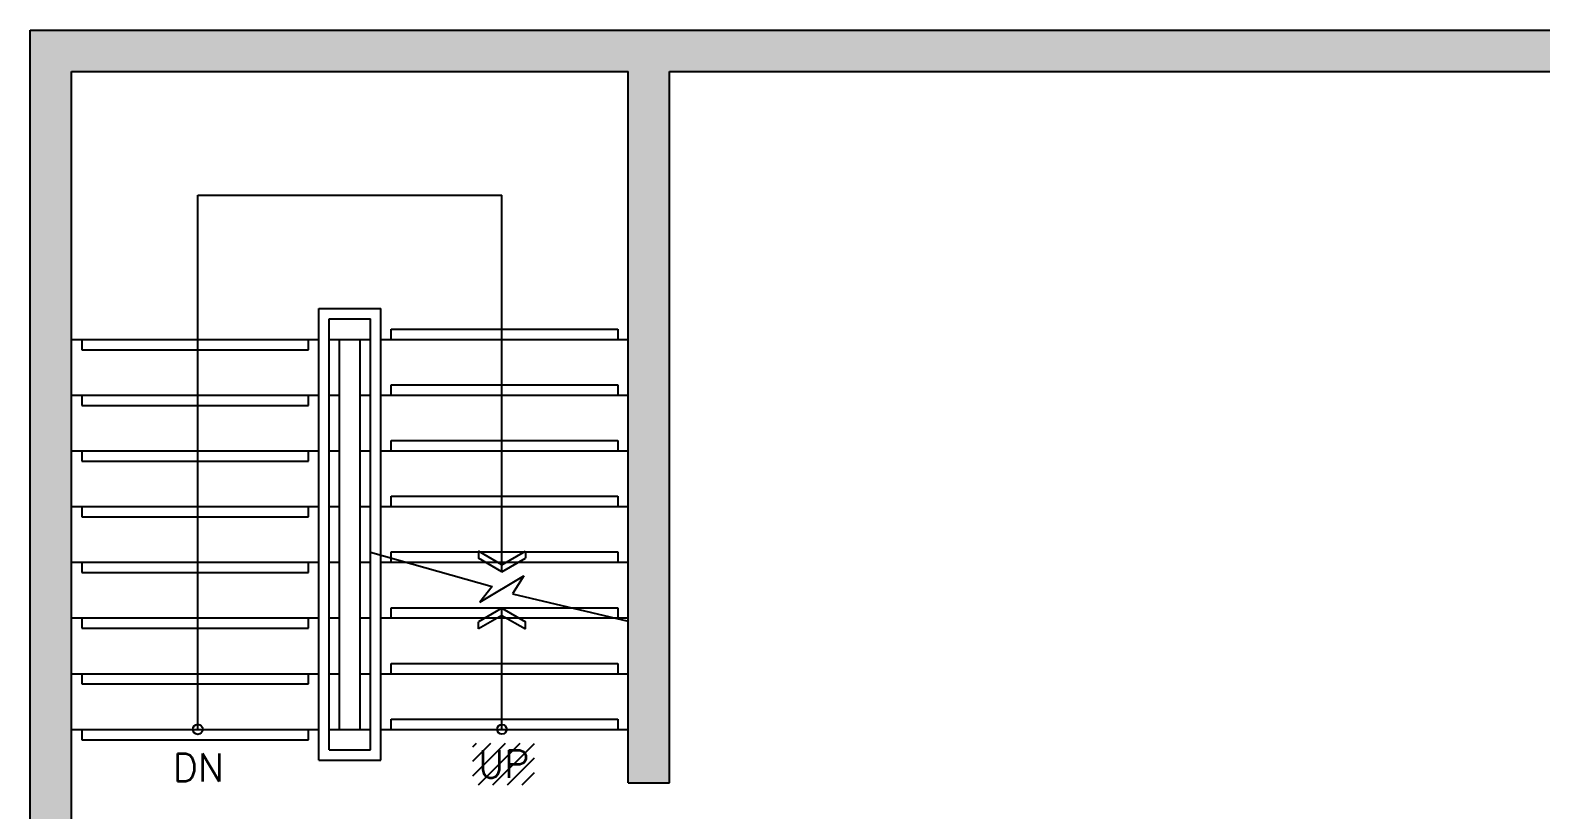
# Model space of a CAD drawing. Header units: metres. Extents: x 11578468 to 47831421, y -58341524 to -14256839.
# Drawn here: x 23742704 to 23750029, y -29033231 to -29029451 of the extents above; entities that cross this region are included whole.
import ezdxf
from ezdxf.enums import TextEntityAlignment as Align

# ---------------------------------------------------------------- set-up
doc = ezdxf.new("R2010")
doc.units = ezdxf.units.M
doc.header["$LTSCALE"] = 50
doc.header["$MEASUREMENT"] = 0
doc.layers.add('CO-DOOR', color=8, linetype='CONTINUOUS')
doc.layers.add('wall', color=3, linetype='CONTINUOUS')
doc.styles.add('ROMANS', font='romans')

# ---------------------------------------------------------------- blocks, each defined once
blk = doc.blocks.new('슬하_전기')
at = {"layer": 'CO-DOOR'}
h = blk.add_hatch(color=256, dxfattribs=at)
h.dxf.hatch_style = 1
h.paths.add_polyline_path([(11573349.8, -14326146.7), (11557549.8, -14326146.7), (11557549.8, -14341751.7), (11557749.8, -14341751.7), (11557749.8, -14341136.7), (11557909.8, -14341136.7), (11557909.8, -14340351.7), (11557749.8, -14340351.7), (11557749.8, -14330996.7), (11560649.8, -14330996.7), (11560649.8, -14330796.7), (11557749.8, -14330796.7), (11557749.8, -14326346.7), (11560449.8, -14326346.7), (11560449.8, -14329796.7), (11560649.8, -14329796.7), (11560649.8, -14326346.7), (11565749.8, -14326346.7), (11565749.8, -14329396.7), (11565949.8, -14329396.7), (11565949.8, -14326346.7), (11569149.8, -14326346.7), (11569149.8, -14329396.7), (11569349.8, -14329396.7), (11569349.8, -14328646.7), (11569949.8, -14328646.7), (11569949.8, -14328557.2), (11569939.8, -14328557.2), (11569939.8, -14328517.2), (11569949.8, -14328446.7), (11569349.8, -14328446.7), (11569349.8, -14326346.7), (11571549.8, -14326346.7), (11571549.8, -14328446.7), (11570949.8, -14328446.7), (11570949.8, -14328517.2), (11570959.8, -14328517.2), (11570959.8, -14328571.7), (11570949.8, -14328571.7), (11570949.8, -14328646.7), (11571749.8, -14328646.7), (11571749.8, -14328151.7), (11574897.8, -14328151.7), (11574897.8, -14327746.7), (11571749.8, -14327746.7), (11571749.8, -14326346.7), (11573349.8, -14326346.7)])
h.paths.add_polyline_path([(11565549.8, -14330996.7), (11570049.8, -14330996.7), (11570049.8, -14330796.7), (11564799.8, -14330796.7), (11564799.8, -14330821.7), (11564799.8, -14330971.7), (11564799.8, -14330996.7), (11564799.8, -14331246.7), (11565549.8, -14331246.7)], flags=17)
h.paths.add_polyline_path([(11571829.8, -14330796.7), (11571549.8, -14330796.7), (11571049.8, -14330796.7), (11571049.8, -14330996.7), (11571049.8, -14331306.7), (11571829.8, -14331306.7)], flags=17)
h.paths.add_polyline_path([(11578227.8, -14326146.7), (11577349.8, -14326146.7), (11577349.8, -14326346.7), (11577349.8, -14326946.7), (11578027.8, -14326946.7), (11578027.8, -14327746.7), (11577547.8, -14327746.7), (11577547.8, -14328046.7), (11578027.8, -14328046.7), (11578027.8, -14328046.7), (11578227.8, -14328046.7)])
h.paths.add_polyline_path([(11578227.8, -14328896.7), (11578077.8, -14328896.7), (11578027.8, -14328896.7), (11578027.8, -14329646.7), (11578227.8, -14329646.7)])
h.paths.add_polyline_path([(11578227.8, -14330196.7), (11578077.8, -14330196.7), (11578027.8, -14330196.7), (11578027.8, -14330355.7), (11577465.8, -14330355.7), (11577465.8, -14331196.7), (11578027.8, -14331196.7), (11578027.8, -14331296.7), (11578227.8, -14331296.7)])
h.paths.add_polyline_path([(11578227.8, -14332526.7), (11578077.8, -14332526.7), (11578027.8, -14332526.7), (11578027.8, -14333091.7), (11578227.8, -14333091.7)])
h.paths.add_polyline_path([(11577949.8, -14337701.7), (11577349.8, -14337701.7), (11577349.8, -14338401.7), (11577949.8, -14338401.7)])
h.paths.add_polyline_path([(11572906.8, -14340321.7), (11572426.8, -14340321.7), (11572426.8, -14341101.7), (11572906.8, -14341101.7)], flags=17)
h.paths.add_polyline_path([(11565399.8, -14340036.7), (11564914.8, -14340036.7), (11564914.8, -14340811.7), (11565399.8, -14340811.7)], flags=17)
h = blk.add_hatch(dxfattribs=at)
h.set_pattern_fill('_USER', color=256, scale=50, angle=45, pattern_type=0)
h.set_pattern_definition([(45, (35200, -25360), (-35.35533906, 35.35533906), [])])
h.paths.add_polyline_path([(11563603.8, -14330996.7), (11563498.8, -14330996.7), (11563498.8, -14333601.7), (11563398.8, -14333601.7), (11563398.8, -14333706.7), (11563498.8, -14333706.7), (11563603.8, -14333706.7)])
h.paths.add_polyline_path([(11559696, -14329805.8), (11559995, -14329805.8), (11559995, -14329603.3), (11559696, -14329603.3)])
h.paths.add_polyline_path([(11567716.8, -14333601.7), (11567616.8, -14333601.7), (11567616.8, -14333706.7), (11567716.8, -14333706.7), (11567821.8, -14333706.7), (11567821.8, -14331376.7), (11567807.3, -14331376.7, -1), (11567732.3, -14331376.7)], flags=17)
for p, q in [((11557549.8, -14341751.7), (11557549.8, -14326146.7)), ((11557549.8, -14326146.7), (11573349.8, -14326146.7)), ((11557749.8, -14330796.7), (11557749.8, -14326346.7)), ((11557749.8, -14326346.7), (11560449.8, -14326346.7)), ((11560449.8, -14329796.7), (11560449.8, -14326346.7)), ((11560649.8, -14326346.7), (11565749.8, -14326346.7)), ((11560649.8, -14329796.7), (11560649.8, -14326346.7)), ((11558362.3, -14329536.7), (11558362.3, -14326946.7)), ((11558362.3, -14327646.7), (11558362.3, -14326946.7)), ((11558362.3, -14326946.7), (11559837.3, -14326946.7)), ((11559837.3, -14328773.3), (11559837.3, -14326946.7)), ((11558949.8, -14329686.7), (11558949.8, -14327496.7)), ((11558949.8, -14327496.7), (11559249.8, -14327496.7)), ((11559249.8, -14329686.7), (11559249.8, -14327496.7)), ((11558999.8, -14329636.7), (11558999.8, -14327546.7)), ((11558999.8, -14327546.7), (11559199.8, -14327546.7)), ((11559199.8, -14329636.7), (11559199.8, -14327546.7)), ((11557749.8, -14327646.7), (11558949.8, -14327646.7)), ((11557799.8, -14327646.7), (11557799.8, -14327696.7)), ((11558899.8, -14327696.7), (11558899.8, -14327646.7)), ((11558999.8, -14327646.7), (11559199.8, -14327646.7)), ((11559049.8, -14329536.7), (11559049.8, -14327646.7)), ((11559149.8, -14329536.7), (11559149.8, -14327646.7)), ((11559249.8, -14327646.7), (11560449.8, -14327646.7)), ((11559299.8, -14327596.7), (11560399.8, -14327596.7)), ((11559299.8, -14327646.7), (11559299.8, -14327596.7)), ((11560399.8, -14327596.7), (11560399.8, -14327646.7)), ((11557799.8, -14327696.7), (11558899.8, -14327696.7)), ((11559299.8, -14327866.7), (11560399.8, -14327866.7)), ((11559299.8, -14327916.7), (11559299.8, -14327866.7)), ((11560399.8, -14327866.7), (11560399.8, -14327916.7)), ((11557749.8, -14327916.7), (11558949.8, -14327916.7)), ((11557799.8, -14327916.7), (11557799.8, -14327966.7)), ((11558899.8, -14327966.7), (11558899.8, -14327916.7)), ((11558999.8, -14327916.7), (11559049.8, -14327916.7)), ((11559149.8, -14327916.7), (11559199.8, -14327916.7)), ((11559249.8, -14327916.7), (11560449.8, -14327916.7)), ((11557799.8, -14327966.7), (11558899.8, -14327966.7)), ((11559299.8, -14328136.7), (11560399.8, -14328136.7)), ((11559299.8, -14328186.7), (11559299.8, -14328136.7)), ((11560399.8, -14328136.7), (11560399.8, -14328186.7)), ((11557749.8, -14328186.7), (11558949.8, -14328186.7)), ((11557799.8, -14328186.7), (11557799.8, -14328236.7)), ((11557799.8, -14328236.7), (11558899.8, -14328236.7)), ((11558899.8, -14328236.7), (11558899.8, -14328186.7)), ((11558999.8, -14328186.7), (11559049.8, -14328186.7)), ((11559149.8, -14328186.7), (11559199.8, -14328186.7)), ((11559249.8, -14328186.7), (11560449.8, -14328186.7)), ((11557749.8, -14328456.7), (11558949.8, -14328456.7)), ((11557799.8, -14328456.7), (11557799.8, -14328506.7)), ((11558899.8, -14328506.7), (11558899.8, -14328456.7)), ((11558999.8, -14328456.7), (11559049.8, -14328456.7)), ((11559149.8, -14328456.7), (11559199.8, -14328456.7)), ((11559249.8, -14328456.7), (11560449.8, -14328456.7)), ((11559299.8, -14328406.7), (11560399.8, -14328406.7)), ((11559299.8, -14328456.7), (11559299.8, -14328406.7)), ((11560399.8, -14328406.7), (11560399.8, -14328456.7)), ((11557799.8, -14328506.7), (11558899.8, -14328506.7)), ((11559199.8, -14328677.1), (11559790.7, -14328843.4)), ((11559299.8, -14328676.7), (11560399.8, -14328676.7)), ((11559299.8, -14328726.7), (11559299.8, -14328676.7)), ((11559837.3, -14328738.7), (11559723.1, -14328672.7)), ((11559723.1, -14328672.7), (11559723.1, -14328707.3)), ((11559837.3, -14328738.7), (11559951.6, -14328672.7)), ((11559951.6, -14328672.7), (11559951.6, -14328707.3)), ((11560399.8, -14328676.7), (11560399.8, -14328726.7)), ((11557749.8, -14328726.7), (11558949.8, -14328726.7)), ((11557799.8, -14328726.7), (11557799.8, -14328776.7)), ((11558899.8, -14328776.7), (11558899.8, -14328726.7)), ((11558999.8, -14328726.7), (11559049.8, -14328726.7)), ((11559149.8, -14328726.7), (11559199.8, -14328726.7)), ((11559249.8, -14328726.7), (11560449.8, -14328726.7)), ((11559837.3, -14328773.3), (11559723.1, -14328707.3)), ((11559837.3, -14328773.3), (11559951.6, -14328707.3)), ((11557799.8, -14328776.7), (11558899.8, -14328776.7)), ((11559730.8, -14328919.2), (11559943.9, -14328792.9)), ((11559943.9, -14328792.9), (11559888.6, -14328879.8)), ((11559790.7, -14328843.4), (11559730.8, -14328919.2)), ((11559888.6, -14328879.8), (11560449.8, -14329011.7)), ((11559299.8, -14328946.7), (11560399.8, -14328946.7)), ((11559299.8, -14328996.7), (11559299.8, -14328946.7)), ((11559837.3, -14328949.2), (11559723.1, -14329015.2)), ((11559837.3, -14328983.9), (11559723.1, -14329049.8)), ((11559837.3, -14329536.7), (11559837.3, -14328949.2)), ((11559837.3, -14328949.2), (11559951.6, -14329015.2)), ((11559837.3, -14328983.9), (11559951.6, -14329049.8)), ((11560399.8, -14328946.7), (11560399.8, -14328996.7)), ((11557749.8, -14328996.7), (11558949.8, -14328996.7)), ((11557799.8, -14328996.7), (11557799.8, -14329046.7)), ((11557799.8, -14329046.7), (11558899.8, -14329046.7)), ((11558899.8, -14329046.7), (11558899.8, -14328996.7)), ((11558999.8, -14328996.7), (11559049.8, -14328996.7)), ((11559149.8, -14328996.7), (11559199.8, -14328996.7)), ((11559249.8, -14328996.7), (11560449.8, -14328996.7)), ((11559723.1, -14329049.8), (11559723.1, -14329015.2)), ((11559951.6, -14329049.8), (11559951.6, -14329015.2)), ((11557749.8, -14329266.7), (11558949.8, -14329266.7)), ((11557799.8, -14329266.7), (11557799.8, -14329316.7)), ((11558899.8, -14329316.7), (11558899.8, -14329266.7)), ((11558999.8, -14329266.7), (11559049.8, -14329266.7)), ((11559149.8, -14329266.7), (11559199.8, -14329266.7)), ((11559249.8, -14329266.7), (11560449.8, -14329266.7)), ((11559299.8, -14329216.7), (11560399.8, -14329216.7)), ((11559299.8, -14329266.7), (11559299.8, -14329216.7)), ((11560399.8, -14329216.7), (11560399.8, -14329266.7)), ((11557799.8, -14329316.7), (11558899.8, -14329316.7)), ((11559299.8, -14329486.7), (11560399.8, -14329486.7)), ((11559299.8, -14329536.7), (11559299.8, -14329486.7)), ((11560399.8, -14329486.7), (11560399.8, -14329536.7)), ((11557749.8, -14329536.7), (11558949.8, -14329536.7)), ((11557799.8, -14329536.7), (11557799.8, -14329586.7)), ((11558899.8, -14329586.7), (11558899.8, -14329536.7)), ((11558999.8, -14329536.7), (11559199.8, -14329536.7)), ((11559249.8, -14329536.7), (11560449.8, -14329536.7)), ((11557799.8, -14329586.7), (11558899.8, -14329586.7)), ((11558999.8, -14329636.7), (11559199.8, -14329636.7)), ((11558949.8, -14329686.7), (11559249.8, -14329686.7)), ((11560449.8, -14329796.7), (11560649.8, -14329796.7))]:
    blk.add_line(p, q, dxfattribs=at)
for centre, radius in [((11558362.3, -14329536.7), 24.4), ((11559837.3, -14329536.7), 23.2)]:
    blk.add_circle(centre, radius, dxfattribs=at)
at = {"layer": 'CO-DOOR', "style": 'ROMANS'}
for s, p in [('UP', (11559845.5, -14329772)), ('DN', (11558365.1, -14329789))]:
    blk.add_text(s, height=135, dxfattribs=at).set_placement(p, align=Align.CENTER)

msp = doc.modelspace()

# ---------------------------------------------------------------- block references
at = {"layer": 'wall'}
msp.add_blockref('슬하_전기', (12185153.9, -14703303.9), dxfattribs=at)

doc.saveas('drawing.dxf')
